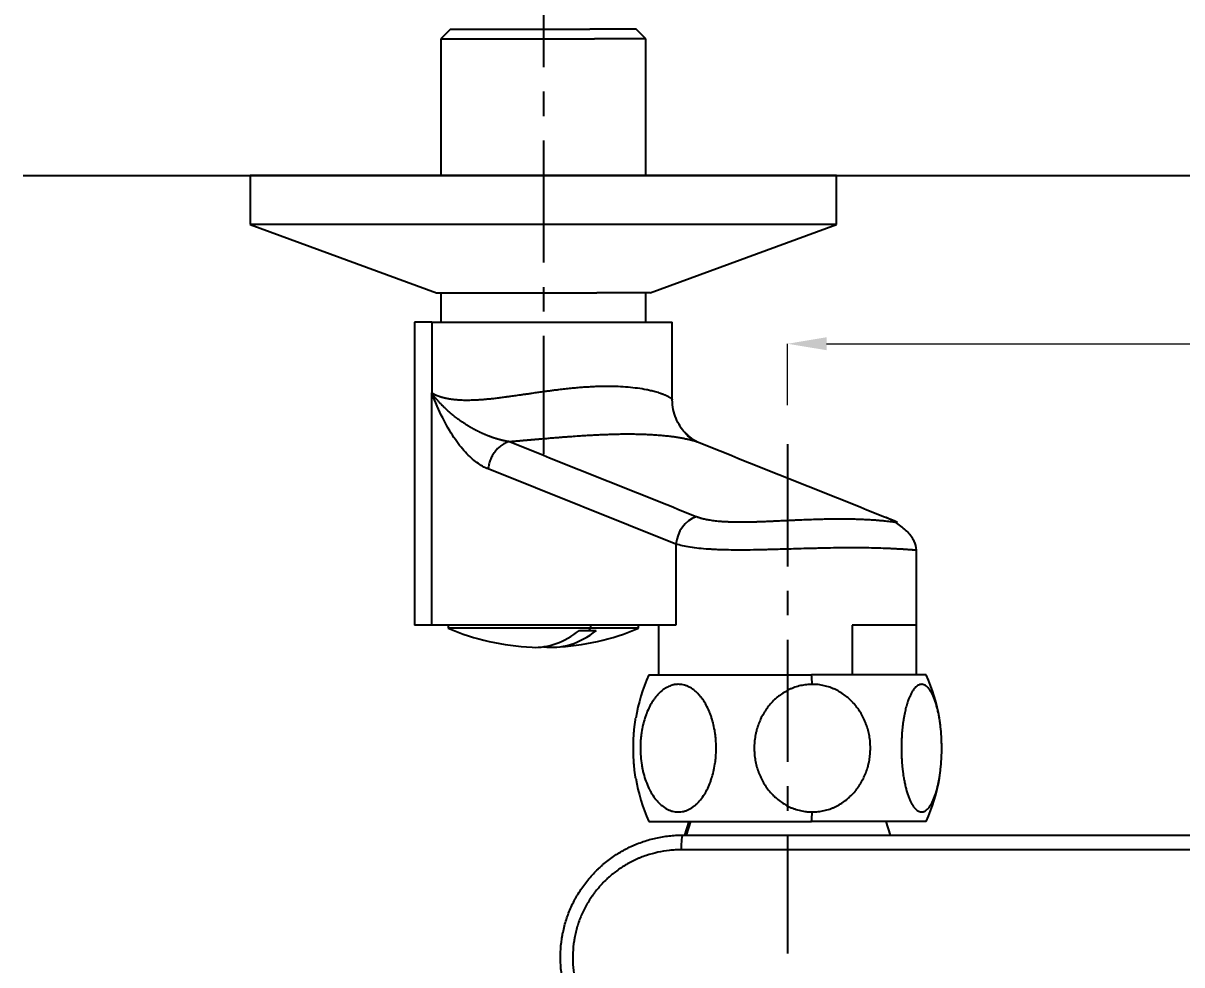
# Model space of a CAD drawing. Extents: x 0 to 1128, y 0 to 827.
# Drawn here: x 106.8 to 225.4, y 652.8 to 749.2 of the extents above; entities that cross this region are included whole.
import ezdxf

# ---------------------------------------------------------------- set-up
doc = ezdxf.new("R2010")
doc.units = 0
doc.header["$LTSCALE"] = 10
doc.header["$MEASUREMENT"] = 0
doc.header["$PDMODE"] = 3
doc.header["$PDSIZE"] = -10
doc.linetypes.add('CENTER', pattern=[2, 1.25, -0.25, 0.25, -0.25])
doc.layers.get('0').update_dxf_attribs({"linetype": 'CONTINUOUS'})
doc.layers.get('DEFPOINTS').update_dxf_attribs({"linetype": 'CONTINUOUS'})
doc.layers.add('1', color=7, linetype='CONTINUOUS')
doc.styles.add('Daelim Dimension', font='')
doc.styles.get('Daelim Dimension').set_extended_font_data('나눔고딕')
doc.dimstyles.new('DEFAULT', dxfattribs={"dimscale": 2, "dimtxt": 2, "dimasz": 2, "dimexe": 0, "dimexo": 2, "dimgap": 1, "dimtad": 1, "dimdec": 1, "dimzin": 9, "dimdsep": 46, "dimtxsty": 'Daelim Dimension', "dimcen": 0.5, "dimclrd": 252, "dimclre": 252, "dimclrt": 3, "dimadec": 1, "dimazin": 0, "dimtfac": 1, "dimtdec": 1, "dimtix": 1, "dimtmove": 0, "dimatfit": 3, "dimfxl": 1, "dimtolj": 1, "dimtzin": 1, "dimlwd": 9, "dimlwe": 9, "dimarcsym": 0})

# ---------------------------------------------------------------- blocks, each defined once
blk = doc.blocks.new('*D8')
at = {"color": 5, "lineweight": 9, "ltscale": 0.5, "transparency": 16777216}
for p, q in [((185.05, 710.12), (185.05, 716.41)), ((189.05, 716.41), (331.05, 716.41)), ((335.05, 710.12), (335.05, 716.41))]:
    blk.add_line(p, q, dxfattribs=at)
at = {"color": 5, "ltscale": 0.5, "transparency": 16777216}
for points in [[(189.05, 717.08), (189.05, 715.75), (185.05, 716.41)], [(331.05, 717.08), (331.05, 715.75), (335.05, 716.41)]]:
    blk.add_solid(points, dxfattribs=at)
at = {"layer": 'DEFPOINTS', "color": 0, "ltscale": 0.5, "transparency": 16777216}
for p in [(335.05, 716.41), (185.05, 706.12), (335.05, 706.12)]:
    blk.add_point(p, dxfattribs=at)
at = {"color": 7, "lineweight": -3, "ltscale": 0.5, "transparency": 16777216, "insert": (260.05, 723.84), "char_height": 10, "attachment_point": 5, "style": 'Daelim Dimension'}
blk.add_mtext('\\A1;150', dxfattribs=at)

msp = doc.modelspace()

# ---------------------------------------------------------------- linework, layer by layer
at = {"lineweight": -3, "ltscale": 0.5}
msp.add_line((106.8, 733.62), (790.86, 733.62), dxfattribs=at)
at = {"layer": '1', "color": 1, "linetype": 'CENTER', "lineweight": -3}
for p, q in [((160.05, 757.22), (160.05, 705.12)), ((185.05, 706.12), (185.05, 654.02))]:
    msp.add_line(p, q, dxfattribs=at)
at = {"layer": '1', "color": 7, "linetype": 'Continuous', "lineweight": -3}
for p, q in [((150.55, 748.62), (149.55, 747.62)), ((150.55, 748.62), (164.8, 748.62)), ((169.55, 748.62), (164.8, 748.62)), ((170.55, 747.62), (169.55, 748.62)), ((149.55, 747.62), (149.55, 733.62)), ((149.55, 747.62), (165.3, 747.62)), ((170.55, 747.62), (165.3, 747.62)), ((170.55, 733.62), (170.55, 747.62)), ((130.05, 733.62), (130.05, 728.62)), ((190.05, 733.62), (130.05, 733.62)), ((190.05, 728.62), (190.05, 733.62)), ((130.05, 728.62), (149.1, 721.62)), ((175.05, 728.62), (130.05, 728.62)), ((171, 721.62), (190.05, 728.62)), ((190.05, 728.62), (175.05, 728.62)), ((149.1, 721.62), (165.52, 721.62)), ((149.55, 721.62), (149.55, 718.62)), ((171, 721.62), (165.52, 721.62)), ((170.55, 718.62), (170.55, 721.62)), ((146.85, 718.62), (146.85, 687.62)), ((148.62, 718.62), (146.85, 718.62)), ((148.62, 718.62), (148.62, 711.38)), ((148.62, 718.62), (173.25, 718.62)), ((173.25, 710.7), (173.25, 718.62)), ((148.62, 687.62), (148.62, 711.38)), ((173.62, 695.91), (154.4, 703.6)), ((173.62, 695.91), (173.62, 687.62)), ((198.25, 687.62), (198.25, 695.32)), ((148.62, 687.62), (146.85, 687.62)), ((173.62, 687.62), (148.62, 687.62)), ((150.3, 687.62), (150.3, 687.3)), ((164.92, 687.3), (150.3, 687.3)), ((164.92, 687.3), (164.92, 687.62)), ((169.8, 687.3), (164.92, 687.3)), ((169.8, 687.3), (169.8, 687.62)), ((171.85, 687.62), (171.85, 682.52)), ((191.65, 687.62), (191.65, 682.52)), ((198.25, 687.62), (191.65, 687.62)), ((198.25, 682.52), (198.25, 687.62)), ((170.85, 682.52), (187.51, 682.52)), ((199.25, 682.52), (187.51, 682.52)), ((170.85, 667.52), (187.51, 667.52)), ((174.94, 667.52), (174.5, 666.12)), ((175.1, 667.52), (174.66, 666.12)), ((199.25, 667.52), (187.51, 667.52)), ((195.6, 666.12), (195.16, 667.52)), ((174.5, 666.12), (174.66, 666.12)), ((174.66, 666.12), (195.6, 666.12))]:
    msp.add_line(p, q, dxfattribs=at)
for centre, radius, start, end in [((160.05, 710.32), 25, 247.0455, 267.3527), ((160.05, 710.32), 25, 272.6473, 292.9545), ((187.63, 675.02), 18.38, 155.9148, 170.4299), ((182.47, 675.02), 18.38, 9.5815, 24.0852), ((187.63, 675.02), 18.38, 189.6095, 204.0852), ((182.47, 675.02), 18.38, 335.9148, 350.408)]:
    msp.add_arc(centre, radius, start, end, dxfattribs=at)
for centre, major_axis, ratio, start_param, end_param in [((176.22, 695.91), (-1.11, -2.79), 0.849208, 3.783284, 5.039843), ((159.18, 710.32), (0, -24.98), 0.5, 6.260073, 6.656906), ((160.92, 710.32), (0, -24.98), 0.5, 6.213802, 6.656906), ((160.05, 710.32), (0, 25), 0.5, 3.516296, 3.542224), ((184.6, 675.02), (0, -18.38), 0.173648, 1.934165, 1.991162), ((184.6, 675.02), (0, -18.38), 0.173648, 1.150431, 1.207428), ((174.3, 664.62), (0, -1.5), 0.09471, 3.141593, 4.712389)]:
    msp.add_ellipse(centre, major_axis=major_axis, ratio=ratio, start_param=start_param, end_param=end_param, dxfattribs=at)
for points, knots in [([(148.62, 711.38), (148.63, 711.37), (148.64, 711.36), (148.67, 711.35), (148.69, 711.34), (148.72, 711.32), (148.74, 711.31), (148.77, 711.3), (148.79, 711.28), (148.82, 711.27), (148.84, 711.26), (148.87, 711.25), (148.9, 711.24), (148.92, 711.22), (148.95, 711.21), (148.97, 711.2), (149, 711.19), (149.03, 711.18), (149.06, 711.17), (149.08, 711.15), (149.11, 711.14), (149.14, 711.13), (149.17, 711.12), (149.19, 711.11), (149.22, 711.1), (149.25, 711.09), (149.28, 711.08), (149.31, 711.07), (149.34, 711.06), (149.36, 711.05), (149.39, 711.04), (149.42, 711.03), (149.45, 711.02), (149.48, 711.01), (149.51, 711), (149.54, 710.99), (149.57, 710.98), (149.6, 710.97), (149.63, 710.96), (149.66, 710.96), (149.69, 710.95), (149.73, 710.94), (149.76, 710.93), (149.79, 710.92), (149.82, 710.91), (149.85, 710.91), (149.88, 710.9), (149.91, 710.89), (149.95, 710.88), (149.98, 710.87), (150.01, 710.87), (150.04, 710.86), (150.08, 710.85), (150.11, 710.85), (150.14, 710.84), (150.18, 710.83), (150.21, 710.83), (150.24, 710.82), (150.28, 710.81), (150.31, 710.81), (150.34, 710.8), (150.38, 710.79), (150.41, 710.79), (150.45, 710.78), (150.48, 710.78), (150.52, 710.77), (150.55, 710.77), (150.59, 710.76), (150.62, 710.75), (150.66, 710.75), (150.69, 710.74), (150.73, 710.74), (150.76, 710.74), (150.8, 710.73), (150.84, 710.73), (150.87, 710.72), (150.91, 710.72), (150.95, 710.71), (150.98, 710.71), (151.02, 710.71), (151.06, 710.7), (151.09, 710.7), (151.13, 710.7), (151.17, 710.69), (151.21, 710.69), (151.25, 710.69), (151.28, 710.68), (151.32, 710.68), (151.36, 710.68), (151.4, 710.67), (151.44, 710.67), (151.48, 710.67), (151.52, 710.67), (151.55, 710.67), (151.59, 710.66), (151.63, 710.66), (151.67, 710.66), (151.8, 710.65), (152.03, 710.65), (152.36, 710.65), (152.71, 710.66), (153.08, 710.67), (153.47, 710.69), (153.88, 710.72), (154.31, 710.76), (154.76, 710.8), (155.24, 710.85), (155.73, 710.91), (156.13, 710.97), (156.42, 711.01), (156.63, 711.03), (156.86, 711.07), (157.13, 711.11), (157.43, 711.15), (157.75, 711.2), (158.12, 711.25), (158.51, 711.3), (158.87, 711.36), (159.2, 711.41), (159.47, 711.44), (159.73, 711.48), (159.98, 711.52), (160.22, 711.55), (160.45, 711.58), (160.68, 711.61), (160.89, 711.64), (161.09, 711.67), (161.29, 711.69), (161.47, 711.71), (161.8, 711.75), (162.27, 711.81), (162.88, 711.87), (163.48, 711.93), (164.05, 711.98), (164.61, 712.01), (165.15, 712.04), (165.67, 712.07), (166.17, 712.08), (166.85, 712.08), (167.72, 712.07), (168.75, 712), (169.72, 711.89), (170.39, 711.78), (170.82, 711.69), (171.04, 711.64), (171.28, 711.58), (171.52, 711.51), (171.77, 711.44), (171.96, 711.38), (172.11, 711.33), (172.21, 711.29), (172.3, 711.26), (172.38, 711.23), (172.46, 711.19), (172.52, 711.17), (172.59, 711.14), (172.64, 711.11), (172.69, 711.09), (172.74, 711.07), (172.78, 711.05), (172.81, 711.03), (172.85, 711.01), (172.87, 710.99), (172.91, 710.97), (172.97, 710.94), (173.03, 710.9), (173.08, 710.87), (173.12, 710.84), (173.16, 710.81), (173.19, 710.78), (173.22, 710.76), (173.23, 710.74), (173.24, 710.72), (173.25, 710.7), (173.25, 710.69), (173.25, 710.69)], [0, 0, 0, 0, 0.001452, 0.002903, 0.004355, 0.005806, 0.007257, 0.008708, 0.010159, 0.011609, 0.01306, 0.014511, 0.015961, 0.017411, 0.018861, 0.020312, 0.021762, 0.023212, 0.024662, 0.026112, 0.027562, 0.029012, 0.030462, 0.031912, 0.033362, 0.034812, 0.036262, 0.037712, 0.039162, 0.040612, 0.042062, 0.043513, 0.044963, 0.046413, 0.047864, 0.049315, 0.050766, 0.052217, 0.053668, 0.055119, 0.056571, 0.058022, 0.059474, 0.060926, 0.062378, 0.063831, 0.065284, 0.066736, 0.06819, 0.069643, 0.071097, 0.07255, 0.074005, 0.075459, 0.076914, 0.078369, 0.079824, 0.08128, 0.082736, 0.084192, 0.085649, 0.087106, 0.088563, 0.090021, 0.091479, 0.092937, 0.094396, 0.095856, 0.097315, 0.098776, 0.100236, 0.101697, 0.103159, 0.104621, 0.106083, 0.107546, 0.109009, 0.110473, 0.111938, 0.113403, 0.114868, 0.116334, 0.117801, 0.119268, 0.120735, 0.122204, 0.123672, 0.125142, 0.126612, 0.128082, 0.129554, 0.131025, 0.132498, 0.133971, 0.135445, 0.136919, 0.138394, 0.13987, 0.151302, 0.163144, 0.175399, 0.188071, 0.201162, 0.214676, 0.228615, 0.242982, 0.257779, 0.273007, 0.288669, 0.293906, 0.300041, 0.307072, 0.315001, 0.323827, 0.33355, 0.344171, 0.355689, 0.368104, 0.376219, 0.38406, 0.391625, 0.398916, 0.405932, 0.412674, 0.41914, 0.425332, 0.431249, 0.436892, 0.442259, 0.447353, 0.465661, 0.483636, 0.501279, 0.518594, 0.535584, 0.55225, 0.568596, 0.584627, 0.600344, 0.636133, 0.673528, 0.712567, 0.753279, 0.763738, 0.775296, 0.787953, 0.80171, 0.816568, 0.832525, 0.840081, 0.847315, 0.854225, 0.860813, 0.867077, 0.873019, 0.878637, 0.883933, 0.888906, 0.893555, 0.897882, 0.901886, 0.905568, 0.908926, 0.911961, 0.921081, 0.930055, 0.938885, 0.947569, 0.956109, 0.964505, 0.972758, 0.980867, 0.988833, 0.996657, 1, 1, 1, 1]), ([(156.48, 706.4), (156.46, 706.4), (156.43, 706.41), (156.38, 706.41), (156.34, 706.42), (156.29, 706.43), (156.24, 706.44), (156.2, 706.45), (156.15, 706.46), (156.1, 706.47), (156.06, 706.48), (156.01, 706.49), (155.96, 706.5), (155.92, 706.51), (155.87, 706.52), (155.82, 706.53), (155.78, 706.54), (155.73, 706.55), (155.69, 706.57), (155.64, 706.58), (155.59, 706.59), (155.55, 706.6), (155.5, 706.61), (155.46, 706.63), (155.41, 706.64), (155.37, 706.65), (155.32, 706.67), (155.28, 706.68), (155.23, 706.69), (155.19, 706.71), (155.14, 706.72), (155.1, 706.74), (155.05, 706.75), (155.01, 706.76), (154.96, 706.78), (154.92, 706.79), (154.87, 706.81), (154.83, 706.82), (154.78, 706.84), (154.74, 706.86), (154.7, 706.87), (154.65, 706.89), (154.61, 706.9), (154.57, 706.92), (154.52, 706.94), (154.48, 706.95), (154.44, 706.97), (154.39, 706.98), (154.35, 707), (154.31, 707.02), (154.26, 707.04), (154.22, 707.05), (154.18, 707.07), (154.14, 707.09), (154.09, 707.11), (154.05, 707.12), (154.01, 707.14), (153.97, 707.16), (153.93, 707.18), (153.88, 707.2), (153.84, 707.22), (153.8, 707.23), (153.76, 707.25), (153.72, 707.27), (153.68, 707.29), (153.64, 707.31), (153.59, 707.33), (153.55, 707.35), (153.51, 707.37), (153.47, 707.39), (153.43, 707.41), (153.39, 707.43), (153.35, 707.45), (153.31, 707.47), (153.27, 707.49), (153.23, 707.51), (153.19, 707.53), (153.15, 707.55), (153.11, 707.57), (153.07, 707.59), (153.04, 707.61), (153, 707.63), (152.96, 707.65), (152.92, 707.67), (152.88, 707.7), (152.84, 707.72), (152.8, 707.74), (152.77, 707.76), (152.73, 707.78), (152.69, 707.8), (152.65, 707.82), (152.61, 707.85), (152.58, 707.87), (152.54, 707.89), (152.5, 707.91), (152.46, 707.93), (152.43, 707.96), (152.36, 707.99), (152.27, 708.05), (152.15, 708.13), (152.03, 708.21), (151.89, 708.29), (151.76, 708.39), (151.61, 708.48), (151.46, 708.59), (151.31, 708.7), (151.14, 708.83), (150.97, 708.96), (150.8, 709.09), (150.64, 709.23), (150.48, 709.37), (150.32, 709.51), (150.17, 709.64), (150.05, 709.76), (149.95, 709.86), (149.86, 709.94), (149.78, 710.02), (149.7, 710.1), (149.62, 710.19), (149.54, 710.27), (149.46, 710.35), (149.39, 710.44), (149.31, 710.52), (149.24, 710.61), (149.16, 710.69), (149.09, 710.78), (149.02, 710.86), (148.95, 710.95), (148.88, 711.03), (148.81, 711.12), (148.75, 711.2), (148.68, 711.29), (148.64, 711.35), (148.62, 711.38)], [0, 0, 0, 0, 0.005104, 0.010203, 0.015297, 0.020387, 0.025472, 0.030552, 0.035627, 0.040698, 0.045763, 0.050823, 0.055878, 0.060928, 0.065972, 0.071011, 0.076045, 0.081073, 0.086096, 0.091113, 0.096125, 0.101132, 0.106133, 0.111128, 0.116118, 0.121102, 0.126081, 0.131053, 0.13602, 0.140981, 0.145937, 0.150886, 0.155829, 0.160767, 0.165698, 0.170624, 0.175543, 0.180456, 0.185363, 0.190263, 0.195157, 0.200045, 0.204927, 0.209802, 0.21467, 0.219532, 0.224387, 0.229236, 0.234079, 0.238914, 0.243743, 0.248565, 0.253381, 0.258189, 0.262991, 0.267786, 0.272574, 0.277355, 0.28213, 0.286897, 0.291657, 0.29641, 0.301156, 0.305895, 0.310627, 0.315351, 0.320069, 0.324779, 0.329482, 0.334178, 0.338867, 0.343548, 0.348222, 0.352888, 0.357547, 0.362199, 0.366843, 0.37148, 0.376109, 0.380731, 0.385345, 0.389952, 0.394551, 0.399142, 0.403725, 0.408301, 0.412869, 0.417429, 0.421982, 0.426526, 0.431063, 0.435592, 0.440113, 0.444626, 0.449131, 0.453627, 0.458116, 0.462597, 0.476536, 0.491325, 0.506971, 0.523479, 0.540853, 0.559099, 0.578223, 0.598229, 0.619124, 0.642432, 0.665322, 0.687789, 0.709827, 0.731431, 0.752597, 0.773319, 0.785683, 0.798003, 0.810277, 0.822505, 0.834686, 0.846819, 0.858903, 0.870939, 0.882926, 0.894863, 0.906752, 0.91859, 0.930378, 0.942114, 0.953798, 0.96543, 0.977008, 0.988532, 1, 1, 1, 1]), ([(173.25, 710.69), (173.25, 710.69), (173.25, 710.69), (173.25, 710.68), (173.25, 710.68)], [0, 0, 0, 0, 0.703146, 1, 1, 1, 1]), ([(175.3, 706.54), (175.31, 706.55), (175.26, 706.61), (174.99, 706.83), (174.55, 707.27), (174.06, 707.91), (173.62, 708.72), (173.32, 709.66), (173.25, 710.33), (173.25, 710.68)], [0, 0, 0, 0, 0.150341, 0.324152, 0.480908, 0.623992, 0.756693, 0.881553, 1, 1, 1, 1]), ([(156.48, 706.4), (156.5, 706.4), (156.54, 706.4), (156.59, 706.41), (156.65, 706.41), (156.71, 706.42), (156.76, 706.42), (156.82, 706.43), (156.87, 706.43), (156.93, 706.43), (156.98, 706.44), (157.04, 706.44), (157.09, 706.45), (157.14, 706.45), (157.2, 706.46), (157.25, 706.46), (157.3, 706.47), (157.35, 706.47), (157.4, 706.47), (157.45, 706.48), (157.5, 706.48), (157.55, 706.49), (157.6, 706.49), (157.64, 706.49), (157.69, 706.5), (157.74, 706.5), (157.78, 706.51), (157.83, 706.51), (157.88, 706.51), (157.92, 706.52), (157.97, 706.52), (158.01, 706.53), (158.05, 706.53), (158.1, 706.53), (158.14, 706.54), (158.18, 706.54), (158.22, 706.54), (158.26, 706.55), (158.3, 706.55), (158.34, 706.55), (158.38, 706.56), (158.42, 706.56), (158.46, 706.57), (158.5, 706.57), (158.53, 706.57), (158.57, 706.57), (158.61, 706.58), (158.64, 706.58), (158.68, 706.58), (158.71, 706.59), (158.75, 706.59), (158.78, 706.59), (158.81, 706.6), (158.84, 706.6), (158.88, 706.6), (158.91, 706.6), (158.94, 706.61), (158.97, 706.61), (159, 706.61), (159.03, 706.61), (159.06, 706.62), (159.09, 706.62), (159.11, 706.62), (159.14, 706.62), (159.17, 706.63), (159.19, 706.63), (159.22, 706.63), (159.25, 706.63), (159.27, 706.64), (159.29, 706.64), (159.32, 706.64), (159.34, 706.64), (159.36, 706.64), (159.39, 706.65), (159.41, 706.65), (159.43, 706.65), (159.45, 706.65), (159.47, 706.65), (159.49, 706.66), (159.51, 706.66), (159.53, 706.66), (159.54, 706.66), (159.56, 706.66), (159.58, 706.66), (159.6, 706.66), (159.61, 706.67), (159.63, 706.67), (159.64, 706.67), (159.66, 706.67), (159.67, 706.67), (159.68, 706.67), (159.69, 706.67), (159.71, 706.67), (159.72, 706.68), (159.73, 706.68), (159.74, 706.68), (159.75, 706.68), (159.84, 706.69), (160.02, 706.7), (160.28, 706.72), (160.53, 706.74), (160.77, 706.77), (161.01, 706.79), (161.25, 706.81), (161.48, 706.82), (161.71, 706.84), (161.93, 706.86), (162.14, 706.88), (162.35, 706.89), (162.56, 706.91), (162.76, 706.92), (163.13, 706.95), (163.68, 706.99), (164.38, 707.04), (165.06, 707.07), (165.72, 707.11), (166.34, 707.13), (166.95, 707.15), (167.54, 707.17), (168.11, 707.18), (168.71, 707.18), (169.36, 707.18), (170.04, 707.16), (170.7, 707.14), (171.34, 707.1), (171.96, 707.06), (172.56, 707), (173.07, 706.95), (173.53, 706.89), (173.93, 706.82), (174.33, 706.75), (174.59, 706.7), (174.73, 706.67), (174.76, 706.67), (174.78, 706.66), (174.81, 706.66), (174.84, 706.65), (174.86, 706.64), (174.89, 706.64), (174.92, 706.63), (174.95, 706.62), (174.98, 706.62), (175.01, 706.61), (175.04, 706.6), (175.07, 706.6), (175.1, 706.59), (175.13, 706.58), (175.16, 706.57), (175.19, 706.56), (175.22, 706.56), (175.26, 706.55), (175.28, 706.54), (175.29, 706.54), (175.29, 706.54)], [0, 0, 0, 0, 0.002596, 0.005168, 0.007717, 0.010242, 0.012743, 0.015221, 0.017675, 0.020105, 0.022512, 0.024895, 0.027255, 0.029591, 0.031904, 0.034193, 0.036458, 0.038701, 0.040919, 0.043115, 0.045286, 0.047435, 0.04956, 0.051662, 0.05374, 0.055795, 0.057827, 0.059835, 0.06182, 0.063782, 0.065721, 0.067637, 0.069529, 0.071398, 0.073244, 0.075067, 0.076867, 0.078643, 0.080397, 0.082127, 0.083834, 0.085519, 0.08718, 0.088818, 0.090433, 0.092026, 0.093595, 0.095141, 0.096664, 0.098165, 0.099642, 0.101096, 0.102528, 0.103936, 0.105322, 0.106685, 0.108025, 0.109342, 0.110636, 0.111907, 0.113156, 0.114381, 0.115584, 0.116764, 0.117921, 0.119055, 0.120167, 0.121256, 0.122322, 0.123365, 0.124385, 0.125383, 0.126358, 0.12731, 0.12824, 0.129146, 0.13003, 0.130892, 0.13173, 0.132546, 0.133339, 0.13411, 0.134857, 0.135582, 0.136285, 0.136964, 0.137621, 0.138256, 0.138867, 0.139456, 0.140023, 0.140566, 0.141087, 0.141586, 0.142062, 0.142515, 0.142945, 0.143353, 0.154539, 0.1655, 0.176238, 0.186753, 0.197046, 0.207119, 0.216972, 0.226605, 0.23602, 0.245218, 0.254198, 0.262962, 0.27151, 0.279842, 0.311089, 0.341568, 0.371291, 0.400268, 0.42851, 0.455923, 0.483123, 0.510117, 0.536913, 0.571375, 0.606562, 0.642488, 0.67917, 0.71663, 0.754887, 0.79396, 0.824058, 0.856816, 0.892264, 0.930438, 0.933052, 0.935752, 0.938538, 0.94141, 0.944369, 0.947414, 0.950546, 0.953764, 0.957069, 0.960461, 0.963939, 0.967505, 0.971158, 0.974898, 0.978725, 0.982639, 0.986641, 0.990731, 0.994908, 0.999174, 1, 1, 1, 1]), ([(175.75, 706.4), (175.74, 706.4), (175.73, 706.41), (175.71, 706.41), (175.69, 706.42), (175.68, 706.43), (175.66, 706.44), (175.64, 706.45), (175.62, 706.46), (175.6, 706.47), (175.58, 706.48), (175.56, 706.49), (175.54, 706.5), (175.52, 706.51), (175.5, 706.52), (175.48, 706.54), (175.46, 706.55), (175.44, 706.56), (175.42, 706.57), (175.4, 706.59), (175.38, 706.6), (175.36, 706.61), (175.34, 706.63), (175.32, 706.64), (175.3, 706.65), (175.28, 706.67), (175.26, 706.68), (175.24, 706.7), (175.22, 706.71), (175.2, 706.73), (175.18, 706.75), (175.16, 706.76), (175.14, 706.78), (175.12, 706.8), (175.1, 706.81), (175.08, 706.83), (175.05, 706.85), (175.03, 706.87), (175.01, 706.89), (174.99, 706.9), (174.97, 706.92), (174.92, 706.97), (174.84, 707.04), (174.73, 707.15), (174.66, 707.23), (174.62, 707.27), (174.62, 707.27)], [0, 0, 0, 0, 0.016614, 0.033291, 0.050029, 0.066829, 0.08369, 0.100613, 0.117596, 0.134639, 0.151743, 0.168906, 0.186129, 0.203412, 0.220753, 0.238153, 0.255611, 0.273127, 0.290701, 0.308333, 0.326021, 0.343767, 0.361569, 0.379428, 0.397343, 0.415314, 0.43334, 0.451422, 0.469558, 0.48775, 0.505996, 0.524297, 0.542651, 0.561059, 0.579521, 0.598035, 0.616603, 0.635222, 0.653894, 0.672617, 0.691392, 0.710217, 0.803546, 0.899423, 0.997794, 1, 1, 1, 1]), ([(156.48, 706.4), (156.34, 706.35), (156.21, 706.29), (155.96, 706.15), (155.83, 706.07), (155.59, 705.89), (155.48, 705.79), (155.26, 705.57), (155.16, 705.45), (154.98, 705.21), (154.9, 705.07), (154.74, 704.8), (154.68, 704.66), (154.56, 704.36), (154.52, 704.21), (154.44, 703.91), (154.42, 703.75), (154.4, 703.6)], [0, 0, 0, 0, 0.125, 0.125, 0.25, 0.25, 0.375, 0.375, 0.5, 0.5, 0.625, 0.625, 0.75, 0.75, 0.875, 0.875, 1, 1, 1, 1]), ([(175.29, 706.54), (175.3, 706.54), (175.32, 706.53), (175.35, 706.52), (175.38, 706.51), (175.42, 706.5), (175.45, 706.5), (175.48, 706.49), (175.51, 706.48), (175.54, 706.47), (175.57, 706.46), (175.6, 706.45), (175.63, 706.44), (175.66, 706.43), (175.69, 706.42), (175.72, 706.41), (175.74, 706.4), (175.75, 706.4)], [0, 0, 0, 0, 0.047788, 0.107966, 0.169341, 0.231915, 0.295691, 0.36067, 0.426855, 0.494249, 0.562853, 0.632669, 0.7037, 0.775946, 0.84941, 0.924094, 1, 1, 1, 1]), ([(194.97, 698.71), (194.97, 698.71), (194.99, 698.7), (195.01, 698.69), (195.04, 698.68), (195.06, 698.67), (195.08, 698.67), (195.11, 698.66), (195.13, 698.65), (195.15, 698.64), (195.17, 698.63), (195.19, 698.62), (195.22, 698.61), (195.24, 698.6), (195.26, 698.59), (195.28, 698.59), (195.3, 698.58), (195.32, 698.57), (195.34, 698.56), (195.36, 698.55), (195.38, 698.54), (195.4, 698.54), (195.42, 698.53), (195.44, 698.52), (195.46, 698.51), (195.48, 698.5), (195.5, 698.5), (195.52, 698.49), (195.54, 698.48), (195.56, 698.47), (195.58, 698.47), (195.59, 698.46), (195.61, 698.45), (195.63, 698.45), (195.65, 698.44), (195.66, 698.43), (195.68, 698.42), (195.7, 698.42), (195.71, 698.41), (195.73, 698.4), (195.74, 698.4), (195.76, 698.39), (195.78, 698.38), (195.79, 698.38), (195.81, 698.37), (195.82, 698.37), (195.83, 698.36), (195.85, 698.35), (195.86, 698.35), (195.88, 698.34), (195.89, 698.34), (195.9, 698.33), (195.92, 698.33), (195.93, 698.32), (195.94, 698.31), (195.95, 698.31), (195.97, 698.3), (195.98, 698.3), (195.99, 698.29), (196, 698.29), (196.01, 698.28), (196.02, 698.28), (196.03, 698.27), (196.04, 698.27), (196.05, 698.27), (196.06, 698.26), (196.07, 698.26), (196.08, 698.25), (196.09, 698.25), (196.1, 698.24), (196.11, 698.24), (196.12, 698.24), (196.12, 698.23), (196.13, 698.23), (196.14, 698.22), (196.15, 698.22), (196.17, 698.21), (196.21, 698.19), (196.24, 698.17), (196.24, 698.15), (196.21, 698.14), (196.14, 698.14), (196.03, 698.15), (195.9, 698.16), (195.77, 698.18), (195.63, 698.19), (195.41, 698.22), (195.16, 698.24), (194.93, 698.27), (194.76, 698.28), (194.58, 698.3), (194.41, 698.31), (194.24, 698.33), (194.07, 698.34), (193.79, 698.36), (193.39, 698.39), (192.84, 698.41), (192.26, 698.44), (191.67, 698.45), (191.06, 698.46), (190.45, 698.47), (189.81, 698.46), (189.14, 698.45), (188.43, 698.44), (187.69, 698.41), (186.91, 698.39), (186.22, 698.36), (185.61, 698.33), (185.07, 698.3), (184.49, 698.28), (183.94, 698.25), (183.47, 698.23), (183.09, 698.21), (182.76, 698.2), (182.48, 698.19), (182.23, 698.18), (182.03, 698.17), (181.87, 698.17), (181.7, 698.16), (181.5, 698.16), (181.27, 698.15), (181.05, 698.15), (180.85, 698.15), (180.66, 698.14), (180.48, 698.14), (180.32, 698.14), (180.17, 698.14), (180.01, 698.14), (179.86, 698.14), (179.71, 698.15), (179.57, 698.15), (179.44, 698.15), (179.32, 698.15), (179.21, 698.16), (179.08, 698.16), (178.93, 698.17), (178.75, 698.18), (178.56, 698.19), (178.36, 698.2), (178.11, 698.22), (177.83, 698.25), (177.53, 698.28), (177.26, 698.32), (177, 698.36), (176.83, 698.39), (176.72, 698.41), (176.66, 698.43), (176.61, 698.44), (176.55, 698.45), (176.5, 698.46), (176.45, 698.47), (176.39, 698.49), (176.34, 698.5), (176.29, 698.52), (176.24, 698.53), (176.19, 698.54), (176.13, 698.56), (176.08, 698.58), (176.03, 698.59), (175.98, 698.61), (175.93, 698.62), (175.88, 698.64), (175.84, 698.66), (175.79, 698.68), (175.74, 698.69), (175.71, 698.71), (175.69, 698.71)], [0, 0, 0, 0, 0.001449, 0.002899, 0.00435, 0.005803, 0.007257, 0.008712, 0.010168, 0.011626, 0.013085, 0.014545, 0.016006, 0.017469, 0.018933, 0.020398, 0.021865, 0.023333, 0.024802, 0.026273, 0.027744, 0.029217, 0.030692, 0.032167, 0.033644, 0.035122, 0.036602, 0.038082, 0.039565, 0.041048, 0.042532, 0.044018, 0.045506, 0.046994, 0.048484, 0.049975, 0.051467, 0.052961, 0.054456, 0.055952, 0.05745, 0.058949, 0.060449, 0.061951, 0.063454, 0.064958, 0.066464, 0.067971, 0.06948, 0.070989, 0.072501, 0.074013, 0.075527, 0.077043, 0.07856, 0.080078, 0.081598, 0.083119, 0.084641, 0.086165, 0.087691, 0.089218, 0.090746, 0.092276, 0.093808, 0.095341, 0.096875, 0.098411, 0.099949, 0.101488, 0.103029, 0.104571, 0.106115, 0.10766, 0.109207, 0.110756, 0.112306, 0.126501, 0.141639, 0.157731, 0.174788, 0.19282, 0.21184, 0.231861, 0.240313, 0.253813, 0.272399, 0.296121, 0.307067, 0.317546, 0.327557, 0.337096, 0.34616, 0.354747, 0.362855, 0.387143, 0.410878, 0.434042, 0.456621, 0.478604, 0.499979, 0.521353, 0.543335, 0.565915, 0.589079, 0.612814, 0.637104, 0.651606, 0.667571, 0.684985, 0.703833, 0.716325, 0.727531, 0.737456, 0.746109, 0.753495, 0.759619, 0.764486, 0.768099, 0.775754, 0.782985, 0.789794, 0.796181, 0.802149, 0.807698, 0.812832, 0.81755, 0.822902, 0.828007, 0.832864, 0.837475, 0.841841, 0.845961, 0.849836, 0.853468, 0.859251, 0.865566, 0.87241, 0.879783, 0.887683, 0.899937, 0.911697, 0.922968, 0.933754, 0.944059, 0.946549, 0.949056, 0.951581, 0.954122, 0.956682, 0.959259, 0.961853, 0.964465, 0.967094, 0.96974, 0.972404, 0.975085, 0.977784, 0.9805, 0.983233, 0.985984, 0.988752, 0.991538, 0.994341, 0.997162, 1, 1, 1, 1]), ([(198.25, 695.32), (198.24, 695.61), (198.07, 696.19), (197.43, 697.11), (196.44, 697.95), (195.63, 698.41), (195.2, 698.61)], [0, 0, 0, 0, 0.263875, 0.522158, 0.768931, 1, 1, 1, 1]), ([(198.25, 695.32), (198.25, 695.31), (198.24, 695.31), (198.21, 695.3), (198.17, 695.29), (198.07, 695.29), (198.03, 695.3), (197.96, 695.3), (197.92, 695.3), (197.87, 695.3), (197.85, 695.3), (197.83, 695.3), (197.83, 695.3), (197.82, 695.31), (197.82, 695.31), (197.82, 695.31), (197.82, 695.31), (197.82, 695.31), (197.82, 695.31), (197.82, 695.31), (197.82, 695.31), (197.82, 695.31), (197.8, 695.31), (197.78, 695.31), (197.73, 695.31), (197.7, 695.31), (197.61, 695.32), (197.56, 695.33), (197.44, 695.33), (197.38, 695.34), (197.21, 695.35), (197.12, 695.36), (196.9, 695.37), (196.78, 695.38), (196.5, 695.39), (196.34, 695.4), (196.06, 695.42), (195.97, 695.42), (195.82, 695.43), (195.74, 695.43), (195.64, 695.44), (195.59, 695.44), (195.57, 695.44), (195.56, 695.44), (195.55, 695.44), (195.55, 695.44), (195.55, 695.44), (195.55, 695.44), (195.55, 695.44), (195.55, 695.44), (195.55, 695.44), (195.55, 695.44), (195.25, 695.45), (194.93, 695.47), (194.29, 695.49), (193.97, 695.5), (193.3, 695.51), (192.97, 695.51), (192.31, 695.52), (191.98, 695.52), (191.32, 695.52), (190.98, 695.52), (190.24, 695.51), (189.85, 695.51), (189.03, 695.5), (188.6, 695.49), (187.92, 695.47), (187.69, 695.47), (187.34, 695.46), (187.16, 695.45), (186.95, 695.45), (186.84, 695.44), (186.79, 695.44), (186.76, 695.44), (186.75, 695.44), (186.74, 695.44), (186.74, 695.44), (186.73, 695.44), (186.73, 695.44), (186.73, 695.44), (186.73, 695.44), (186.73, 695.44), (186.73, 695.44), (186.36, 695.43), (186.01, 695.42), (185.34, 695.4), (185.02, 695.39), (184.43, 695.38), (184.16, 695.37), (183.65, 695.36), (183.41, 695.35), (182.98, 695.34), (182.78, 695.33), (182.43, 695.33), (182.28, 695.32), (182, 695.31), (181.89, 695.31), (181.74, 695.31), (181.7, 695.31), (181.64, 695.31), (181.61, 695.31), (181.58, 695.31), (181.57, 695.31), (181.56, 695.31), (181.56, 695.31), (181.55, 695.31), (181.55, 695.31), (181.55, 695.31), (181.55, 695.31), (181.55, 695.31), (181.55, 695.31), (181.55, 695.31), (181.55, 695.31), (181.09, 695.3), (180.64, 695.29), (179.79, 695.29), (179.38, 695.3), (178.62, 695.31), (178.26, 695.32), (177.75, 695.34), (177.58, 695.35), (177.34, 695.36), (177.23, 695.37), (177.09, 695.38), (177.03, 695.38), (176.99, 695.38), (176.98, 695.38), (176.97, 695.38), (176.96, 695.38), (176.96, 695.38), (176.96, 695.38), (176.96, 695.38), (176.96, 695.38), (176.62, 695.41), (176.29, 695.44), (175.67, 695.5), (175.37, 695.54), (174.81, 695.63), (174.55, 695.68), (174.06, 695.79), (173.83, 695.85), (173.62, 695.91)], [0, 0, 0, 0, 0.018591, 0.018591, 0.056337, 0.056337, 0.075211, 0.075211, 0.084647, 0.089365, 0.091725, 0.092904, 0.093494, 0.093789, 0.093936, 0.09401, 0.094047, 0.094065, 0.094075, 0.094079, 0.094079, 0.094084, 0.094084, 0.112957, 0.112957, 0.13183, 0.13183, 0.150704, 0.150704, 0.169577, 0.169577, 0.18845, 0.18845, 0.207323, 0.207323, 0.226197, 0.226197, 0.235633, 0.235633, 0.240352, 0.242711, 0.24389, 0.24448, 0.244775, 0.244922, 0.244996, 0.245033, 0.245051, 0.245061, 0.245065, 0.245065, 0.24507, 0.24507, 0.282816, 0.282816, 0.320563, 0.320563, 0.358309, 0.358309, 0.396056, 0.396056, 0.433802, 0.433802, 0.471549, 0.471549, 0.509295, 0.509295, 0.528169, 0.528169, 0.537605, 0.542324, 0.544683, 0.545862, 0.546452, 0.546747, 0.546894, 0.546968, 0.547005, 0.547023, 0.547033, 0.547037, 0.547037, 0.547042, 0.547042, 0.565915, 0.565915, 0.584788, 0.584788, 0.603662, 0.603662, 0.622535, 0.622535, 0.641408, 0.641408, 0.660281, 0.660281, 0.679155, 0.679155, 0.688591, 0.688591, 0.69331, 0.695669, 0.696848, 0.697438, 0.697733, 0.69788, 0.697954, 0.697991, 0.698009, 0.698019, 0.698023, 0.698023, 0.698028, 0.698028, 0.735774, 0.735774, 0.773521, 0.773521, 0.811267, 0.811267, 0.830141, 0.830141, 0.839577, 0.844296, 0.846655, 0.847834, 0.848424, 0.848719, 0.848867, 0.84894, 0.848977, 0.848977, 0.849014, 0.849014, 0.88676, 0.88676, 0.924507, 0.924507, 0.962253, 0.962253, 1, 1, 1, 1]), ([(176.46, 670.17), (176.58, 670.35), (176.69, 670.55), (176.9, 670.95), (177, 671.17), (177.13, 671.5), (177.17, 671.61), (177.23, 671.78), (177.26, 671.87), (177.29, 671.96), (177.31, 672.02), (177.32, 672.05), (177.4, 672.32), (177.46, 672.56), (177.57, 673.05), (177.61, 673.3), (177.67, 673.69), (177.68, 673.81), (177.7, 674.01), (177.71, 674.07), (177.72, 674.2), (177.72, 674.27), (177.74, 674.6), (177.75, 674.86), (177.74, 675.38), (177.73, 675.64), (177.7, 676.02), (177.69, 676.15), (177.67, 676.35), (177.66, 676.41), (177.64, 676.51), (177.64, 676.54), (177.63, 676.6), (177.59, 676.89), (177.53, 677.17), (177.42, 677.66), (177.35, 677.9), (177.24, 678.25), (177.2, 678.36), (177.14, 678.53), (177.11, 678.59), (177.08, 678.67), (177.07, 678.7), (177.05, 678.76), (176.94, 679), (176.83, 679.24), (176.61, 679.63), (176.5, 679.82), (176.31, 680.09), (176.25, 680.17), (176.15, 680.3), (176.12, 680.34), (176.07, 680.4), (176.05, 680.42), (176.02, 680.45), (176, 680.47), (175.84, 680.64), (175.7, 680.78), (175.41, 681.02), (175.25, 681.13), (175.02, 681.26), (174.94, 681.3), (174.81, 681.36), (174.77, 681.37), (174.69, 681.4), (174.65, 681.42), (174.44, 681.49), (174.28, 681.52), (173.95, 681.56), (173.78, 681.56), (173.59, 681.54), (173.57, 681.53), (173.52, 681.53), (173.46, 681.52), (173.4, 681.51), (173.27, 681.48), (173.19, 681.46), (172.94, 681.37), (172.78, 681.3), (172.59, 681.19), (172.53, 681.15), (172.47, 681.11), (172.43, 681.09), (172.41, 681.08), (172.31, 681.01), (172.24, 680.95), (172.01, 680.77), (171.87, 680.63), (171.67, 680.4), (171.6, 680.32), (171.5, 680.2), (171.47, 680.16), (171.41, 680.07), (171.37, 680.03), (171.22, 679.8), (171.1, 679.61), (170.89, 679.22), (170.79, 679.01), (170.67, 678.73), (170.64, 678.65), (170.61, 678.56), (170.58, 678.51), (170.57, 678.48), (170.52, 678.34), (170.48, 678.22), (170.37, 677.87), (170.3, 677.63), (170.19, 677.14), (170.14, 676.89), (170.09, 676.57), (170.08, 676.5), (170.07, 676.38), (170.04, 676.18), (170.02, 675.99), (169.99, 675.6), (169.98, 675.33), (169.98, 675.07)], [0, 0, 0, 0, 0.03125, 0.03125, 0.0625, 0.0625, 0.078125, 0.078125, 0.085938, 0.089844, 0.089844, 0.09375, 0.09375, 0.125, 0.125, 0.15625, 0.15625, 0.171875, 0.171875, 0.179687, 0.179687, 0.1875, 0.1875, 0.21875, 0.21875, 0.25, 0.25, 0.265625, 0.265625, 0.273437, 0.273437, 0.277344, 0.277344, 0.28125, 0.3125, 0.3125, 0.34375, 0.34375, 0.359375, 0.359375, 0.367187, 0.367187, 0.371094, 0.371094, 0.375, 0.40625, 0.40625, 0.4375, 0.4375, 0.453125, 0.453125, 0.460937, 0.460937, 0.464844, 0.464844, 0.46875, 0.46875, 0.5, 0.5, 0.53125, 0.53125, 0.546875, 0.546875, 0.554687, 0.554687, 0.5625, 0.5625, 0.59375, 0.59375, 0.625, 0.625, 0.628906, 0.628906, 0.632812, 0.640625, 0.640625, 0.65625, 0.65625, 0.6875, 0.6875, 0.695312, 0.699219, 0.699219, 0.703125, 0.703125, 0.71875, 0.71875, 0.75, 0.75, 0.765625, 0.765625, 0.773437, 0.773437, 0.78125, 0.78125, 0.8125, 0.8125, 0.84375, 0.84375, 0.851562, 0.855469, 0.855469, 0.859375, 0.859375, 0.875, 0.875, 0.90625, 0.90625, 0.9375, 0.9375, 0.945312, 0.945312, 0.953125, 0.96875, 0.96875, 1, 1, 1, 1]), ([(187.58, 681.55), (187.38, 681.55), (187.18, 681.54), (186.78, 681.5), (186.38, 681.43), (185.99, 681.32), (185.75, 681.23), (185.7, 681.22), (185.6, 681.18), (185.56, 681.16), (185.41, 681.1), (185.32, 681.06), (185.05, 680.93), (184.87, 680.83), (184.52, 680.62), (184.35, 680.51), (184.11, 680.32), (184.03, 680.26), (183.87, 680.12), (183.8, 680.06), (183.57, 679.85), (183.43, 679.7), (183.16, 679.39), (183.04, 679.23), (182.86, 678.98), (182.8, 678.9), (182.72, 678.77), (182.69, 678.72), (182.63, 678.64), (182.61, 678.59), (182.48, 678.37), (182.38, 678.19), (182.21, 677.82), (182.05, 677.44), (181.93, 677.05), (181.86, 676.8), (181.85, 676.75), (181.82, 676.65), (181.79, 676.5), (181.76, 676.35), (181.71, 676.04), (181.65, 675.63), (181.64, 675.23), (181.64, 674.92), (181.64, 674.81), (181.65, 674.66), (181.65, 674.61), (181.65, 674.5), (181.66, 674.45), (181.68, 674.2), (181.71, 673.99), (181.78, 673.59), (181.82, 673.39), (181.93, 672.99), (181.99, 672.8), (182.1, 672.51), (182.13, 672.41), (182.19, 672.27), (182.21, 672.22), (182.25, 672.13), (182.28, 672.08), (182.39, 671.85), (182.58, 671.48), (182.8, 671.14), (183.04, 670.81), (183.16, 670.65), (183.37, 670.42), (183.43, 670.35), (183.54, 670.24), (183.58, 670.2), (183.65, 670.13), (183.69, 670.09), (183.87, 669.92), (184.03, 669.79), (184.35, 669.54), (184.52, 669.42), (184.86, 669.21), (185.04, 669.12), (185.27, 669.01), (185.32, 668.98), (185.41, 668.94), (185.55, 668.88), (185.7, 668.83), (185.98, 668.73), (186.18, 668.67), (186.57, 668.58), (186.77, 668.55), (187.02, 668.52), (187.07, 668.51), (187.18, 668.51), (187.23, 668.5), (187.38, 668.49), (187.48, 668.49), (187.58, 668.49)], [0, 0, 0, 0, 0.03125, 0.03125, 0.0625, 0.09375, 0.09375, 0.101562, 0.101562, 0.109375, 0.109375, 0.125, 0.125, 0.15625, 0.15625, 0.1875, 0.1875, 0.203125, 0.203125, 0.21875, 0.21875, 0.25, 0.25, 0.28125, 0.28125, 0.296875, 0.296875, 0.304687, 0.304687, 0.3125, 0.3125, 0.34375, 0.34375, 0.375, 0.40625, 0.40625, 0.414062, 0.414062, 0.421875, 0.4375, 0.4375, 0.46875, 0.5, 0.5, 0.515625, 0.515625, 0.523437, 0.523437, 0.53125, 0.53125, 0.5625, 0.5625, 0.59375, 0.59375, 0.625, 0.625, 0.640625, 0.640625, 0.648437, 0.648437, 0.65625, 0.65625, 0.6875, 0.71875, 0.71875, 0.75, 0.75, 0.765625, 0.765625, 0.773437, 0.773437, 0.78125, 0.78125, 0.8125, 0.8125, 0.84375, 0.84375, 0.875, 0.875, 0.882812, 0.882812, 0.890625, 0.90625, 0.90625, 0.9375, 0.9375, 0.96875, 0.96875, 0.976562, 0.976562, 0.984375, 0.984375, 1, 1, 1, 1]), ([(187.58, 668.49), (187.79, 668.49), (187.99, 668.5), (188.39, 668.55), (188.79, 668.62), (189.18, 668.73), (189.42, 668.81), (189.47, 668.83), (189.56, 668.86), (189.61, 668.88), (189.75, 668.94), (189.85, 668.98), (190.12, 669.11), (190.3, 669.21), (190.65, 669.42), (190.81, 669.54), (191.06, 669.72), (191.14, 669.79), (191.29, 669.92), (191.37, 669.99), (191.59, 670.2), (191.74, 670.35), (192, 670.65), (192.13, 670.81), (192.31, 671.06), (192.37, 671.15), (192.45, 671.28), (192.48, 671.32), (192.53, 671.41), (192.56, 671.45), (192.69, 671.67), (192.79, 671.86), (192.96, 672.23), (193.12, 672.6), (193.24, 673), (193.31, 673.25), (193.32, 673.3), (193.34, 673.4), (193.38, 673.55), (193.41, 673.7), (193.46, 674), (193.51, 674.41), (193.53, 674.82), (193.53, 675.13), (193.53, 675.23), (193.52, 675.38), (193.52, 675.44), (193.51, 675.54), (193.51, 675.59), (193.49, 675.85), (193.46, 676.05), (193.39, 676.46), (193.35, 676.66), (193.24, 677.05), (193.18, 677.25), (193.07, 677.54), (193.04, 677.63), (192.98, 677.77), (192.96, 677.82), (192.91, 677.92), (192.89, 677.96), (192.78, 678.2), (192.59, 678.56), (192.37, 678.9), (192.13, 679.23), (192.01, 679.39), (191.8, 679.62), (191.73, 679.7), (191.63, 679.81), (191.59, 679.84), (191.52, 679.92), (191.48, 679.95), (191.29, 680.13), (191.14, 680.26), (190.82, 680.5), (190.65, 680.62), (190.31, 680.83), (190.13, 680.93), (189.9, 681.04), (189.85, 681.06), (189.76, 681.1), (189.61, 681.16), (189.47, 681.22), (189.18, 681.32), (188.99, 681.37), (188.6, 681.46), (188.4, 681.5), (188.15, 681.53), (188.1, 681.53), (187.99, 681.54), (187.94, 681.54), (187.79, 681.55), (187.69, 681.55), (187.58, 681.55)], [0, 0, 0, 0, 0.03125, 0.03125, 0.0625, 0.09375, 0.09375, 0.101563, 0.101563, 0.109375, 0.109375, 0.125, 0.125, 0.15625, 0.15625, 0.1875, 0.1875, 0.203125, 0.203125, 0.21875, 0.21875, 0.25, 0.25, 0.28125, 0.28125, 0.296875, 0.296875, 0.304688, 0.304688, 0.3125, 0.3125, 0.34375, 0.34375, 0.375, 0.40625, 0.40625, 0.414063, 0.414063, 0.421875, 0.4375, 0.4375, 0.46875, 0.5, 0.5, 0.515625, 0.515625, 0.523438, 0.523438, 0.53125, 0.53125, 0.5625, 0.5625, 0.59375, 0.59375, 0.625, 0.625, 0.640625, 0.640625, 0.648438, 0.648438, 0.65625, 0.65625, 0.6875, 0.71875, 0.71875, 0.75, 0.75, 0.765625, 0.765625, 0.773438, 0.773438, 0.78125, 0.78125, 0.8125, 0.8125, 0.84375, 0.84375, 0.875, 0.875, 0.882813, 0.882813, 0.890625, 0.90625, 0.90625, 0.9375, 0.9375, 0.96875, 0.96875, 0.976563, 0.976563, 0.984375, 0.984375, 1, 1, 1, 1]), ([(196.7, 675.07), (196.7, 674.89), (196.71, 674.54), (196.73, 674.01), (196.75, 673.66), (196.77, 673.32), (196.79, 673.15), (196.81, 672.93), (196.82, 672.89), (196.83, 672.81), (196.83, 672.76), (196.85, 672.64), (196.86, 672.55), (196.89, 672.31), (196.94, 671.98), (197, 671.67), (197.06, 671.37), (197.09, 671.22), (197.14, 671), (197.16, 670.93), (197.19, 670.82), (197.2, 670.79), (197.22, 670.72), (197.26, 670.54), (197.36, 670.25), (197.44, 670.01), (197.54, 669.78), (197.58, 669.67), (197.66, 669.52), (197.7, 669.44), (197.73, 669.37), (197.76, 669.32), (197.77, 669.3), (197.84, 669.19), (197.95, 669.02), (198.06, 668.89), (198.17, 668.77), (198.23, 668.71), (198.32, 668.65), (198.36, 668.62), (198.41, 668.59), (198.44, 668.58), (198.45, 668.57), (198.53, 668.53), (198.59, 668.51), (198.71, 668.49), (198.83, 668.48), (198.95, 668.51), (199.04, 668.55), (199.07, 668.56), (199.12, 668.58), (199.13, 668.59), (199.16, 668.61), (199.18, 668.62), (199.25, 668.67), (199.31, 668.72), (199.42, 668.83), (199.54, 668.95), (199.65, 669.11), (199.71, 669.22), (199.73, 669.24), (199.75, 669.28), (199.79, 669.35), (199.83, 669.42), (199.91, 669.57), (200, 669.78), (200.09, 670.02), (200.16, 670.2), (200.18, 670.26), (200.21, 670.36), (200.22, 670.39), (200.25, 670.46), (200.3, 670.63), (200.34, 670.8), (200.42, 671.08), (200.48, 671.38), (200.54, 671.68), (200.59, 671.92), (200.6, 672), (200.62, 672.12), (200.63, 672.16), (200.64, 672.25), (200.67, 672.45), (200.69, 672.66), (200.73, 672.99), (200.77, 673.33), (200.79, 673.68), (200.81, 673.94), (200.81, 674.03), (200.82, 674.16), (200.82, 674.21), (200.82, 674.3), (200.83, 674.52), (200.84, 674.92), (200.83, 675.45), (200.82, 675.8), (200.8, 676.15), (200.79, 676.33), (200.78, 676.54), (200.77, 676.59), (200.77, 676.67), (200.76, 676.8), (200.74, 676.93), (200.72, 677.19), (200.68, 677.52), (200.63, 677.85), (200.58, 678.16), (200.55, 678.32), (200.51, 678.55), (200.49, 678.63), (200.46, 678.78), (200.44, 678.85), (200.39, 679.07), (200.32, 679.36), (200.23, 679.62), (200.15, 679.87), (200.11, 679.99), (200.04, 680.17), (200, 680.25), (199.97, 680.34), (199.94, 680.39), (199.93, 680.42), (199.87, 680.55), (199.77, 680.75), (199.66, 680.91), (199.55, 681.07), (199.5, 681.14), (199.41, 681.23), (199.37, 681.27), (199.32, 681.31), (199.3, 681.34), (199.28, 681.35), (199.21, 681.41), (199.15, 681.45), (199.03, 681.5), (198.91, 681.55), (198.79, 681.56), (198.7, 681.55), (198.67, 681.55), (198.62, 681.54), (198.6, 681.53), (198.57, 681.53), (198.56, 681.52), (198.48, 681.49), (198.42, 681.46), (198.3, 681.39), (198.19, 681.3), (198.07, 681.17), (198, 681.09), (197.99, 681.07), (197.96, 681.03), (197.92, 680.98), (197.88, 680.92), (197.8, 680.79), (197.75, 680.7), (197.65, 680.5), (197.55, 680.3), (197.46, 680.06), (197.41, 679.94)], [0, 0, 0, 0, 0.015625, 0.03125, 0.046875, 0.046875, 0.0625, 0.0625, 0.066406, 0.066406, 0.070312, 0.070312, 0.078125, 0.078125, 0.09375, 0.109375, 0.109375, 0.125, 0.125, 0.132812, 0.132812, 0.136719, 0.136719, 0.140625, 0.15625, 0.171875, 0.171875, 0.1875, 0.1875, 0.195313, 0.199219, 0.199219, 0.203125, 0.203125, 0.21875, 0.234375, 0.234375, 0.25, 0.25, 0.257813, 0.261719, 0.261719, 0.265625, 0.265625, 0.28125, 0.28125, 0.296875, 0.3125, 0.3125, 0.320313, 0.320313, 0.324219, 0.324219, 0.328125, 0.328125, 0.34375, 0.34375, 0.359375, 0.375, 0.375, 0.378906, 0.378906, 0.382813, 0.390625, 0.390625, 0.40625, 0.421875, 0.421875, 0.429688, 0.429688, 0.433594, 0.433594, 0.4375, 0.453125, 0.453125, 0.46875, 0.484375, 0.484375, 0.492188, 0.492188, 0.496094, 0.496094, 0.5, 0.515625, 0.515625, 0.53125, 0.546875, 0.546875, 0.554688, 0.554688, 0.558594, 0.558594, 0.5625, 0.578125, 0.59375, 0.609375, 0.609375, 0.625, 0.625, 0.628906, 0.628906, 0.632813, 0.640625, 0.640625, 0.65625, 0.671875, 0.671875, 0.6875, 0.6875, 0.695313, 0.695313, 0.703125, 0.703125, 0.71875, 0.734375, 0.734375, 0.75, 0.75, 0.757813, 0.761719, 0.761719, 0.765625, 0.765625, 0.78125, 0.796875, 0.796875, 0.8125, 0.8125, 0.820313, 0.824219, 0.824219, 0.828125, 0.828125, 0.84375, 0.84375, 0.859375, 0.875, 0.875, 0.882813, 0.882813, 0.886719, 0.886719, 0.890625, 0.890625, 0.90625, 0.90625, 0.921875, 0.9375, 0.9375, 0.941406, 0.941406, 0.945313, 0.953125, 0.953125, 0.96875, 0.96875, 0.984375, 1, 1, 1, 1]), ([(197.41, 679.94), (197.35, 679.78), (197.3, 679.62), (197.2, 679.28), (197.15, 679.1), (197.07, 678.73), (197.03, 678.53), (196.98, 678.28), (196.97, 678.23), (196.95, 678.13), (196.94, 678.08), (196.92, 677.93), (196.9, 677.82), (196.86, 677.51), (196.83, 677.3), (196.79, 676.87), (196.77, 676.65), (196.74, 676.32), (196.74, 676.21), (196.73, 676.04), (196.73, 675.98), (196.72, 675.87), (196.72, 675.81), (196.71, 675.53), (196.7, 675.3), (196.7, 675.07)], [0, 0, 0, 0, 0.125, 0.125, 0.25, 0.25, 0.375, 0.375, 0.40625, 0.40625, 0.4375, 0.4375, 0.5, 0.5, 0.625, 0.625, 0.75, 0.75, 0.8125, 0.8125, 0.84375, 0.84375, 0.875, 0.875, 1, 1, 1, 1]), ([(169.51, 671.95), (169.5, 671.99), (169.49, 672.04), (169.48, 672.12), (169.47, 672.16), (169.46, 672.25), (169.43, 672.45), (169.4, 672.66), (169.37, 672.99), (169.33, 673.33), (169.31, 673.68), (169.29, 673.94), (169.29, 674.03), (169.28, 674.16), (169.28, 674.21), (169.28, 674.3), (169.27, 674.52), (169.26, 674.92), (169.27, 675.45), (169.28, 675.8), (169.29, 676.15), (169.3, 676.33), (169.32, 676.54), (169.32, 676.59), (169.33, 676.67), (169.34, 676.8), (169.35, 676.93), (169.38, 677.19), (169.42, 677.52), (169.47, 677.85), (169.5, 678.03), (169.5, 678.06), (169.51, 678.09)], [0, 0, 0, 0, 0.023756, 0.023756, 0.044668, 0.044668, 0.065579, 0.149226, 0.149226, 0.232873, 0.31652, 0.31652, 0.358344, 0.358344, 0.379256, 0.379256, 0.400167, 0.483814, 0.567461, 0.651108, 0.651108, 0.734755, 0.734755, 0.755667, 0.755667, 0.776579, 0.818402, 0.818402, 0.902049, 0.985696, 0.985696, 1, 1, 1, 1]), ([(169.98, 675.07), (169.98, 674.77), (169.99, 674.47), (170.04, 673.88), (170.07, 673.58), (170.15, 673.15), (170.17, 673), (170.21, 672.82), (170.22, 672.79), (170.23, 672.71), (170.26, 672.61), (170.28, 672.5), (170.37, 672.15), (170.46, 671.89), (170.65, 671.37), (170.75, 671.12), (170.88, 670.85), (170.9, 670.82), (170.93, 670.76), (170.94, 670.73), (170.99, 670.64), (171.02, 670.58), (171.12, 670.41), (171.18, 670.3), (171.39, 669.99), (171.53, 669.8), (171.77, 669.53), (171.85, 669.45), (171.95, 669.35), (171.97, 669.33), (172.01, 669.29), (172.03, 669.27), (172.1, 669.21), (172.14, 669.17), (172.35, 669), (172.53, 668.88), (172.8, 668.74), (172.89, 668.7), (173.08, 668.62), (173.17, 668.59), (173.37, 668.54), (173.56, 668.5), (173.75, 668.49), (174.04, 668.49), (174.23, 668.51), (174.45, 668.56), (174.47, 668.57), (174.52, 668.58), (174.54, 668.59), (174.61, 668.61), (174.66, 668.63), (174.8, 668.68), (174.9, 668.72), (175.17, 668.86), (175.35, 668.98), (175.54, 669.13), (175.56, 669.15), (175.61, 669.19), (175.63, 669.21), (175.69, 669.26), (175.73, 669.3), (175.86, 669.42), (175.94, 669.5), (176.17, 669.77), (176.32, 669.96), (176.46, 670.17)], [0, 0, 0, 0, 0.0625, 0.0625, 0.125, 0.125, 0.15625, 0.15625, 0.164062, 0.164062, 0.171875, 0.1875, 0.1875, 0.25, 0.25, 0.3125, 0.3125, 0.320313, 0.320313, 0.328125, 0.328125, 0.34375, 0.34375, 0.375, 0.375, 0.4375, 0.4375, 0.46875, 0.46875, 0.476563, 0.476563, 0.484375, 0.484375, 0.5, 0.5, 0.5625, 0.5625, 0.59375, 0.59375, 0.625, 0.625, 0.65625, 0.6875, 0.6875, 0.75, 0.75, 0.757812, 0.757812, 0.765625, 0.765625, 0.78125, 0.78125, 0.8125, 0.8125, 0.875, 0.875, 0.882813, 0.882813, 0.890625, 0.890625, 0.90625, 0.90625, 0.9375, 0.9375, 1, 1, 1, 1]), ([(161.99, 651.41), (161.91, 651.86), (161.86, 652.32), (161.8, 653.22), (161.79, 653.68), (161.83, 654.59), (161.87, 655.04), (161.95, 655.55), (161.96, 655.61), (161.98, 655.72), (162, 655.89), (162.04, 656.06), (162.11, 656.4), (162.16, 656.62), (162.34, 657.28), (162.48, 657.71), (162.8, 658.56), (162.99, 658.97), (163.23, 659.43), (163.26, 659.48), (163.31, 659.58), (163.39, 659.74), (163.59, 660.08), (163.77, 660.37), (164.15, 660.94), (164.42, 661.3), (165.01, 662), (165.32, 662.33), (165.69, 662.68), (165.73, 662.72), (165.81, 662.8), (165.86, 662.84), (165.98, 662.96), (166.24, 663.18), (166.51, 663.4), (167.05, 663.81), (167.42, 664.07), (168.19, 664.54), (168.59, 664.75), (169.11, 665), (169.21, 665.04), (169.42, 665.13), (169.53, 665.18), (169.85, 665.31), (170.06, 665.38), (170.71, 665.6), (171.14, 665.73), (172.02, 665.92), (172.47, 666), (173.04, 666.06), (173.15, 666.07), (173.38, 666.09), (173.5, 666.1), (173.84, 666.12), (174.07, 666.12), (174.3, 666.12)], [0, 0, 0, 0, 0.0625, 0.0625, 0.125, 0.125, 0.1875, 0.1875, 0.195313, 0.195313, 0.203125, 0.21875, 0.21875, 0.25, 0.25, 0.3125, 0.3125, 0.375, 0.375, 0.382813, 0.382813, 0.390625, 0.40625, 0.4375, 0.4375, 0.5, 0.5, 0.5625, 0.5625, 0.570313, 0.570313, 0.578125, 0.578125, 0.59375, 0.625, 0.625, 0.6875, 0.6875, 0.75, 0.75, 0.765625, 0.765625, 0.78125, 0.78125, 0.8125, 0.8125, 0.875, 0.875, 0.9375, 0.9375, 0.953125, 0.953125, 0.96875, 0.96875, 1, 1, 1, 1]), ([(174.3, 666.12), (175.19, 666.12), (176.08, 666.12), (177.86, 666.12), (178.75, 666.12), (181.43, 666.12), (183.21, 666.12), (186.78, 666.12), (188.57, 666.12), (192.14, 666.12), (193.92, 666.12), (197.49, 666.12), (199.28, 666.12), (202.85, 666.12), (204.63, 666.12), (208.21, 666.12), (209.99, 666.12), (213.57, 666.12), (215.35, 666.12), (220.71, 666.12), (224.29, 666.12), (231.44, 666.12), (235.01, 666.12), (240.38, 666.12), (242.17, 666.12), (245.74, 666.12), (247.53, 666.12), (252.9, 666.12), (256.47, 666.12), (260.05, 666.12)], [0, 0, 0, 0, 0.03125, 0.03125, 0.0625, 0.0625, 0.125, 0.125, 0.1875, 0.1875, 0.25, 0.25, 0.3125, 0.3125, 0.375, 0.375, 0.4375, 0.4375, 0.5, 0.5, 0.625, 0.625, 0.75, 0.75, 0.8125, 0.8125, 0.875, 0.875, 1, 1, 1, 1]), ([(174.16, 664.62), (173.95, 664.62), (173.75, 664.62), (173.45, 664.6), (173.35, 664.59), (173.14, 664.58), (173.04, 664.57), (172.54, 664.51), (172.15, 664.45), (171.37, 664.27), (170.98, 664.17), (170.41, 663.98), (170.23, 663.91), (169.94, 663.8), (169.85, 663.76), (169.71, 663.7), (169.67, 663.68), (169.57, 663.64), (169.53, 663.61), (169.12, 663.42), (168.76, 663.24), (168.08, 662.82), (167.75, 662.6), (167.27, 662.24), (167.11, 662.11), (166.88, 661.92), (166.8, 661.85), (166.65, 661.72), (166.58, 661.65), (166.21, 661.3), (165.94, 661.01), (165.42, 660.4), (165.17, 660.08), (164.84, 659.58), (164.73, 659.41), (164.57, 659.15), (164.5, 659.02), (164.42, 658.89), (164.37, 658.8), (164.35, 658.76), (164.14, 658.35), (163.97, 657.99), (163.67, 657.24), (163.55, 656.86), (163.39, 656.28), (163.34, 656.08), (163.28, 655.79), (163.25, 655.64), (163.22, 655.49), (163.21, 655.39), (163.2, 655.34), (163.13, 654.88), (163.09, 654.48), (163.05, 653.68), (163.06, 653.28), (163.11, 652.48), (163.16, 652.08), (163.24, 651.68)], [0, 0, 0, 0, 0.03125, 0.03125, 0.046875, 0.046875, 0.0625, 0.0625, 0.125, 0.125, 0.1875, 0.1875, 0.21875, 0.21875, 0.234375, 0.234375, 0.242187, 0.242187, 0.25, 0.25, 0.3125, 0.3125, 0.375, 0.375, 0.40625, 0.40625, 0.421875, 0.421875, 0.4375, 0.4375, 0.5, 0.5, 0.5625, 0.5625, 0.59375, 0.59375, 0.609375, 0.617187, 0.617187, 0.625, 0.625, 0.6875, 0.6875, 0.75, 0.75, 0.78125, 0.78125, 0.796875, 0.804688, 0.804688, 0.8125, 0.8125, 0.875, 0.875, 0.9375, 0.9375, 1, 1, 1, 1]), ([(260.05, 664.62), (256.47, 664.62), (252.88, 664.62), (247.51, 664.62), (245.72, 664.62), (242.14, 664.62), (240.34, 664.62), (234.97, 664.62), (231.39, 664.62), (224.23, 664.62), (220.65, 664.62), (215.28, 664.62), (213.49, 664.62), (209.91, 664.62), (208.12, 664.62), (204.54, 664.62), (202.75, 664.62), (199.18, 664.62), (197.39, 664.62), (193.81, 664.62), (192.02, 664.62), (188.45, 664.62), (186.66, 664.62), (183.09, 664.62), (181.3, 664.62), (178.62, 664.62), (177.73, 664.62), (175.94, 664.62), (175.05, 664.62), (174.16, 664.62)], [0, 0, 0, 0, 0.125, 0.125, 0.1875, 0.1875, 0.25, 0.25, 0.375, 0.375, 0.5, 0.5, 0.5625, 0.5625, 0.625, 0.625, 0.6875, 0.6875, 0.75, 0.75, 0.8125, 0.8125, 0.875, 0.875, 0.9375, 0.9375, 0.96875, 0.96875, 1, 1, 1, 1])]:
    msp.add_open_spline(points, degree=3, knots=knots, dxfattribs=at)
for points, degree in [([(154.4, 703.6), (154.02, 703.75), (153.26, 704.18), (152.07, 705.24), (150.89, 706.75), (149.74, 708.72), (148.99, 710.43), (148.62, 711.38)], 3), ([(175.29, 706.67), (174.91, 706.94), (174.55, 707.34)], 2), ([(175.69, 698.71), (169.29, 701.27), (162.88, 703.84), (156.48, 706.4)], 3), ([(175.87, 706.32), (175.65, 706.43), (175.44, 706.57)], 2), ([(175.75, 706.4), (182.16, 703.84), (188.56, 701.27), (194.97, 698.71)], 3), ([(163.74, 687.07), (163.84, 687.06), (164.04, 687.06), (164.33, 687.06), (164.53, 687.06), (164.62, 687.06)], 3), ([(164.62, 687.06), (164.72, 687.06), (164.91, 687.06), (165.2, 687.06), (165.38, 687.06), (165.47, 687.07)], 3)]:
    msp.add_open_spline(points, degree=degree, dxfattribs=at)

# ---------------------------------------------------------------- dimensions: what is measured, and where the dimension line sits
at = {"color": 5, "lineweight": -3, "ltscale": 0.5}
dim = msp.add_linear_dim(base=(335.05, 716.41), p1=(185.05, 706.12), p2=(335.05, 706.12), dimstyle='DEFAULT', override={"dimtxt": 5, "dimclrd": 5, "dimclre": 5, "dimclrt": 7}, dxfattribs=at)
dim.commit()
dim.dimension.update_dxf_attribs({"geometry": '*D8', "text_midpoint": (260.05, 723.84)})

doc.saveas('drawing.dxf')
